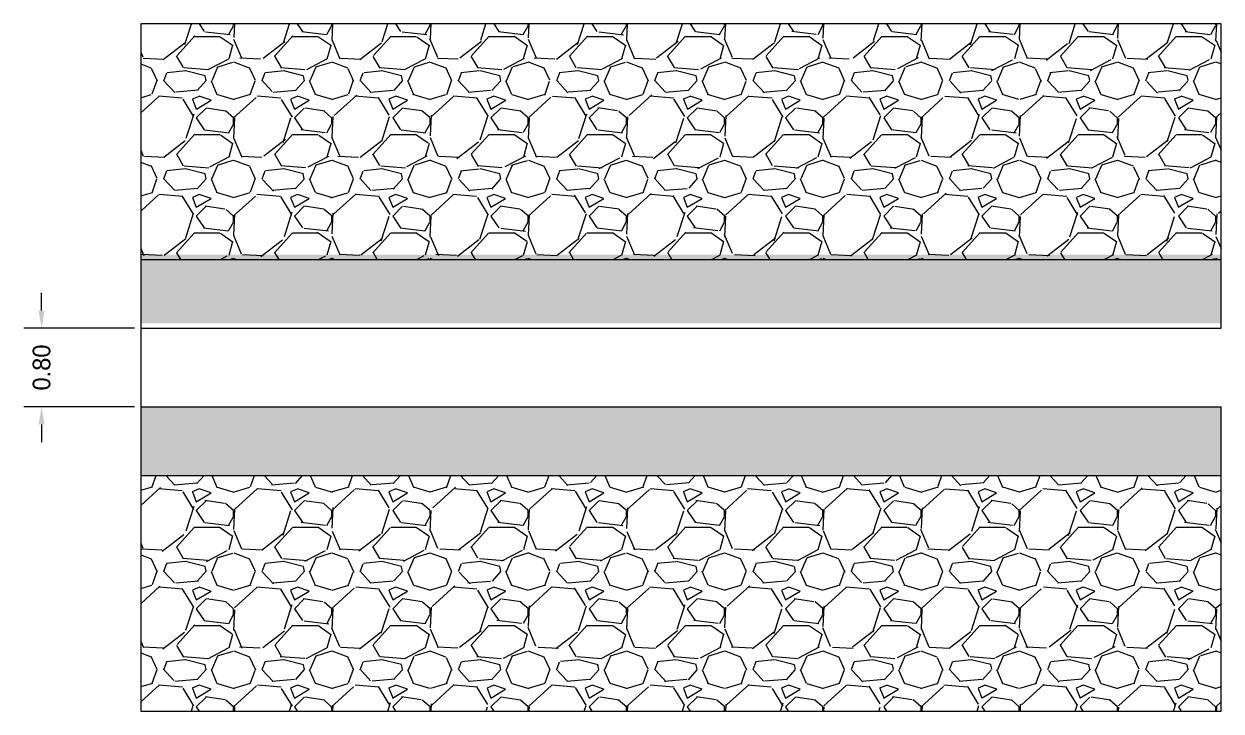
# Model space of a CAD drawing. Extents: x 10599 to 11843, y 9771 to 9967.
# Drawn here: x 10975.87 to 10988.06, y 9934.58 to 9941.58 of the extents above; entities that cross this region are included whole.
import ezdxf

# ---------------------------------------------------------------- set-up
doc = ezdxf.new("R2010")
doc.units = 0
doc.header["$MEASUREMENT"] = 0
doc.layers.add('taller', color=3, linetype='Continuous')
doc.dimstyles.get("Standard").update_dxf_attribs({"dimtxt": 0.18, "dimasz": 0.18, "dimexe": 0.18, "dimexo": 0.0625, "dimgap": 0.09, "dimtad": 0, "dimtih": 1, "dimtoh": 1, "dimdec": 4, "dimzin": 0, "dimdsep": 46, "dimtxsty": 'Standard', "dimcen": 0.09, "dimclrd": 254, "dimclre": 254, "dimadec": 0, "dimazin": 0, "dimtfac": 1, "dimtdec": 4, "dimtofl": 0, "dimtmove": 0, "dimatfit": 3, "dimfxl": 0, "dimtolj": 1, "dimtzin": 0, "dimarcsym": 0})
pattern_1 = [(228.012787504, (0.72, 1), (-8.000000000000062, -9.000000000000004), [0.134536, -13.3190880470737]), (184.969740728, (0.63, 0.9), (11.99999999999998, 1.000000000000035), [0.230868, -22.85592476123]), (132.510447078, (0.4, 0.88), (10.00000000000012, -10.99999999999986), [0.162788, -16.1160325960997]), (267.273689006, (0.01, 0.63), (1.000000000000024, 20.00000000000002), [0.210238, -20.813558041629]), (292.833654178, (0, 0.42), (-4.999999999999988, 12.00000000000003), [0.206155, -20.4093731280883]), (357.273689006, (0.08, 0.23), (-20.00000000000002, 1.000000000000026), [0.210238, -20.813558041629]), (37.6942404667, (0.29, 0.22), (-13, -9.999999999999973), [0.278029, -27.524848548916]), (72.2553283749, (0.51, 0.39), (7.000000000000028, 22), [0.2624879999999999, -25.98632149681339]), (121.429565615, (0.59, 0.64), (-8.00000000000002, 12.99999999999999), [0.21095, -20.88407310972899]), (175.236358309, (0.48, 0.82), (10.99999999999998, -1.000000000000038), [0.240832, -11.8007625787923]), (222.397437798, (0.24, 0.84), (-11.99999999999996, -10.99999999999997), [0.311448, -30.8333750047949]), (138.814074834, (1, 0.62), (-7.000000000000033, 6), [0.106301, -10.5238448127347]), (171.46923439, (0.92, 0.69), (13, -1.999999999999995), [0.202237, -20.021511416157]), (225, (0.72, 0.72), (-1.110223024625157e-16, -0.9999999999999329), [0.141421, -1.2727925623731]), (203.198590514, (0.65, 0.84), (4.999999999999989, 1.999999999999975), [0.076158, -7.5396151058639]), (291.801409486, (0.58, 0.81), (-0.9999999999996839, 3.000000000000103), [0.107703, -5.2774618071345]), (30.9637565321, (0.62, 0.71), (3.000000000000053, 1.99999999999998), [0.174929, -5.656022894845298]), (161.565051177, (0.77, 0.8), (2.000000000000012, -0.9999999999999767), [0.126491, -3.035786660168399]), (16.389540334, (0, 0.81), (9.999999999999966, 3.000000000000044), [0.1772, -17.5428451466694]), (70.3461759419, (0.17, 0.86), (-4.00000000000122, -11.0000000000034), [0.148661, -14.717407747319]), (293.198590514, (0.77, 1), (-1.99999999999997, 4.999999999999991), [0.152315, -7.4634581058639]), (343.610459666, (0.83, 0.86), (-9.999999999999966, 3.000000000000044), [0.1772, -17.54284514666899]), (339.44395478, (0, 0.19), (-5.000000000000036, 2.000000000000024), [0.17088, -8.373123745317498]), (294.775140569, (0.16, 0.13), (-5.000000000000005, 11), [0.143178, -14.174643063276]), (66.8014094864, (0.78, 0), (1.999999999999981, 4.99999999999997), [0.152315, -7.4634581058639]), (17.3540246363, (0.84, 0.14), (-12.99999999999998, -3.999999999999963), [0.167631, -16.59542361424]), (69.44395478040002, (0.29, 0), (-2.000000000000007, -4.999999999999955), [0.08543999999999999, -8.458563745317498]), (101.309932474, (0.72, 0), (-0.9999999999999638, 4.000000000000012), [0.05099, -5.0480295135928]), (165.963756532, (0.71, 0.05), (2.999999999999959, -1.000000000000001), [0.206155, -3.9169506256177]), (186.009005957, (0.51, 0.1), (10.00000000000005, 0.9999999999999831), [0.19105, -18.9139231745428]), (303.690067526, (0.62, 0.62), (-0.9999999999999872, 1.999999999999986), [0.144222, -3.461329275464]), (353.157226587, (0.7, 0.5), (17.00000000000001, -2.000000000000053), [0.251794, -24.9275626240283]), (60.9453959009, (0.95, 0.47), (-3.999999999999976, -6.999999999999977), [0.102956, -10.192674140987]), (90, (1, 0.56), (-0.9999999999999999, 1), [0.06, -0.94]), (120.256437164, (0.49, 0.13), (4.000000000000009, -7.000000000000008), [0.138924, -13.7535199894498]), (48.01278750420001, (0.42, 0.25), (8, 8.999999999999975), [0.269072, -13.1845520470737]), (0, (0.6, 0.45), (1, 1), [0.26, -0.74]), (325.3048464690001, (0.86, 0.45), (10.00000000000014, -6.999999999999825), [0.158114, -15.653274300842]), (254.054604099, (0.99, 0.36), (-1.000000000000038, -4.000000000000004), [0.145602, -7.1345078892805]), (207.645975364, (0.95, 0.22), (-18.99999999999995, -10.00000000000005), [0.237065, -23.4694741822594]), (175.42607874, (0.74, 0.11), (-12.99999999999995, 1.000000000000001), [0.250799, -24.8290734079689])]

# ---------------------------------------------------------------- blocks, each defined once
blk = doc.blocks.new('*D16')
at = {"layer": 'taller', "color": 254, "linetype": 'Continuous', "lineweight": 0, "transparency": 16777216}
for p, q in [((10976.05148223936, 9938.663856574938), (10976.05148223936, 9938.843856574938)), ((10976.99881137791, 9938.483856574938), (10975.87148223936, 9938.483856574938)), ((10976.99881137791, 9937.683856574939), (10975.87148223936, 9937.683856574939)), ((10976.05148223936, 9937.503856574938), (10976.05148223936, 9937.323856574938))]:
    blk.add_line(p, q, dxfattribs=at)
for points in [[(10976.02148223936, 9938.663856574938), (10976.08148223936, 9938.663856574938), (10976.05148223936, 9938.483856574938)], [(10976.02148223936, 9937.503856574938), (10976.08148223936, 9937.503856574938), (10976.05148223936, 9937.683856574939)]]:
    blk.add_solid(points, dxfattribs=at)
at = {"layer": 'taller', "color": 0, "linetype": 'Continuous', "lineweight": 0, "transparency": 16777216, "insert": (10976.05148223936, 9938.08385657494), "char_height": 0.18, "attachment_point": 5, "rotation": 90}
blk.add_mtext('\\A1;0.80', dxfattribs=at)

msp = doc.modelspace()

# ---------------------------------------------------------------- hatches: boundary and pattern name
at = {"layer": 'taller', "linetype": 'Continuous', "lineweight": 0}
h = msp.add_hatch(dxfattribs=at)
h.set_pattern_fill('GRAVEL')
h.set_pattern_definition(pattern_1)
h.paths.add_polyline_path([(10988.06131137791, 9939.183856574939), (10988.06131137791, 9941.583856574938), (10977.06131137791, 9941.583856574938), (10977.06131137791, 9939.183856574939)])
h = msp.add_hatch(dxfattribs=at)
h.set_pattern_fill('AR-CONC', scale=0.05)
h.set_pattern_definition([(49.99999999999999, (0, 0), (0.3586300913003768, -0.03137606749129756), [0.03750000000000001, -0.4125]), (355, (0, 0), (-0.06937566680650001, 0.376096066850006), [0.03, -0.33]), (100.45144446, (0.0298858405, -0.002614672), (0.289254423363556, 0.3447199954843148), [0.03187009599999999, -0.3505710559999999]), (46.18420000000001, (0, 0.1), (0.5336206653357862, -0.08275964039653827), [0.05625, -0.61875]), (96.63563549, (0.0444683725, 0.0931033465), (0.4673309728371142, 0.4870593003872752), [0.04780517100000001, -0.52585688]), (351.1841639899999, (0, 0.1), (0.4673309725273866, 0.4870593001349951), [0.04500000000000001, -0.4950000005]), (21, (0.05, 0.07500000000000001), (0.2984535260592309, -0.2013094453326694), [0.03750000000000001, -0.4125]), (326.0000000000001, (0.05, 0.07500000000000001), (0.1216576659607909, 0.3625750225234265), [0.03, -0.33]), (71.45144474, (0.07487112700000001, 0.058224213), (0.4201111883649856, 0.1612655764031769), [0.03187009500000001, -0.350571056]), (37.50000000000001, (0, 0), (0.006079927658645335, 0.1664469269156558), [0, -0.326, 0, -0.335, 0, -0.33125]), (7.499999999999999, (0, 0), (0.1315347687210743, 0.1972058559411801), [0, -0.191, 0, -0.3185, 0, -0.12625]), (327.5, (-0.1115, 0), (0.2669112180862045, -0.0112774358671899), [0, -0.125, 0, -0.39, 0, -0.5175]), (317.5, (-0.1615, 0), (0.2915930846711931, 0.05005249116615882), [0, -0.1625, 0, -0.259, 0, -0.3675])])
h.paths.add_polyline_path([(10988.06131137791, 9938.533856574937), (10988.06131137791, 9939.233856574938), (10977.06131137791, 9939.233856574938), (10977.06131137791, 9938.533856574937)])
h = msp.add_hatch(dxfattribs=at)
h.set_pattern_fill('AR-CONC', scale=0.05)
h.set_pattern_definition([(49.99999999999999, (-0.01949240215617465, -1.516815150833281), (0.3586300913003768, -0.03137606749129756), [0.03750000000000001, -0.4125]), (355, (-0.01949240215617465, -1.516815150833281), (-0.06937566680650001, 0.376096066850006), [0.03, -0.33]), (100.45144446, (0.01039343834382536, -1.519429822833281), (0.289254423363556, 0.3447199954843148), [0.03187009599999999, -0.3505710559999999]), (46.18420000000001, (-0.01949240215617465, -1.416815150833281), (0.5336206653357862, -0.08275964039653827), [0.05625, -0.61875]), (96.63563548999994, (0.02497597034382534, -1.423711804333281), (0.4673309728371142, 0.4870593003872752), [0.047805171, -0.5258568799999999]), (351.1841639899999, (-0.01949240215617465, -1.416815150833281), (0.4673309725273866, 0.4870593001349951), [0.04500000000000001, -0.4950000005]), (21, (0.03050759784382534, -1.441815150833281), (0.2984535260592309, -0.2013094453326694), [0.03750000000000001, -0.4125]), (326.0000000000001, (0.03050759784382534, -1.441815150833281), (0.1216576659607909, 0.3625750225234265), [0.03, -0.33]), (71.45144474, (0.05537872484382536, -1.458590937833281), (0.4201111883649856, 0.1612655764031769), [0.03187009500000001, -0.350571056]), (37.50000000000001, (-0.01949240215617465, -1.516815150833281), (0.006079927658645335, 0.1664469269156558), [0, -0.326, 0, -0.335, 0, -0.33125]), (7.499999999999999, (-0.01949240215617465, -1.516815150833281), (0.1315347687210743, 0.1972058559411801), [0, -0.191, 0, -0.3185, 0, -0.12625]), (327.5, (-0.1309924021561746, -1.516815150833281), (0.2669112180862045, -0.0112774358671899), [0, -0.125, 0, -0.39, 0, -0.5175]), (317.5, (-0.1809924021561747, -1.516815150833281), (0.2915930846711931, 0.05005249116615882), [0, -0.1625, 0, -0.259, 0, -0.3675])])
h.paths.add_polyline_path([(10988.06131137791, 9937.683856574939), (10977.06131137791, 9937.683856574939), (10977.06131137791, 9936.983856574938), (10988.06131137791, 9936.983856574938)])
at = {"layer": 'taller', "linetype": 'Continuous', "lineweight": 0, "transparency": 33554687}
h = msp.add_hatch(dxfattribs=at)
h.set_pattern_fill('GRAVEL')
h.set_pattern_definition(pattern_1)
h.paths.add_polyline_path([(10977.06131137791, 9936.983856574938), (10977.06131137791, 9934.583856574938), (10988.06131137791, 9934.583856574938), (10988.06131137791, 9936.983856574938)])

# ---------------------------------------------------------------- linework, layer by layer
at = {"layer": 'taller', "color": 7, "linetype": 'Continuous', "lineweight": 0, "flags": 128}
for points, elevation in [([(10988.06131137791, 9938.533856574937), (10988.06131137791, 9941.583856574938), (10977.06131137791, 9941.583856574938), (10977.06131137791, 9938.483856574938)], -389.7881080539615), ([(10988.06131137791, 9938.483856574938), (10988.06131137791, 9941.583856574938), (10977.06131137791, 9941.583856574938), (10977.06131137791, 9938.483856574938)], -388.1881080539615), ([(10977.06131137791, 9939.183856574939), (10988.06131137791, 9939.183856574939)], -389.7881080539615), ([(10977.06131137791, 9939.183856574939), (10988.06131137791, 9939.183856574939)], -388.1881080539615), ([(10977.06131137791, 9938.483856574938), (10988.06131137791, 9938.483856574938)], -389.7881080539615), ([(10977.06131137791, 9938.483856574938), (10988.06131137791, 9938.483856574938)], -388.1881080539615), ([(10977.06131137791, 9937.683856574939), (10977.06131137791, 9934.583856574938), (10988.06131137791, 9934.583856574938), (10988.06131137791, 9937.683856574939)], -388.1881080539615), ([(10977.06131137791, 9937.63385657494), (10977.06131137791, 9934.583856574938), (10988.06131137791, 9934.583856574938), (10988.06131137791, 9937.683856574939)], -389.7881080539615), ([(10977.06131137791, 9937.683856574939), (10988.06131137791, 9937.683856574939)], -388.1881080539615), ([(10977.06131137791, 9937.683856574939), (10988.06131137791, 9937.683856574939)], -389.7881080539615), ([(10977.06131137791, 9936.983856574938), (10988.06131137791, 9936.983856574938)], -389.7881080539615), ([(10977.06131137791, 9936.983856574938), (10988.06131137791, 9936.983856574938)], -388.1881080539615)]:
    msp.add_lwpolyline(points, dxfattribs=dict(at, elevation=elevation))
at = {"layer": 'taller', "color": 7, "linetype": 'Continuous', "lineweight": 0}
for points in [[(10977.06131137791, 9941.583856574938, -388.1881080539615), (10977.06131137791, 9941.583856574938, -389.7881080539615)], [(10988.06131137791, 9941.583856574938, -388.1881080539615), (10988.06131137791, 9941.583856574938, -389.7881080539615)], [(10977.06131137791, 9939.183856574939, -388.1881080539615), (10977.06131137791, 9939.183856574939, -389.7881080539615)], [(10988.06131137791, 9939.183856574939, -388.1881080539615), (10988.06131137791, 9939.183856574939, -389.7881080539615)], [(10977.06131137791, 9938.483856574938, -388.1881080539615), (10977.06131137791, 9938.483856574938, -389.7881080539615)], [(10977.06131137791, 9938.483856574938, -389.7881080539615), (10977.06131137791, 9937.63385657494, -389.7881080539615)], [(10988.06131137791, 9938.483856574938, -388.1881080539615), (10988.06131137791, 9938.483856574938, -389.7881080539615)], [(10977.06131137791, 9937.683856574939, -388.1881080539615), (10977.06131137791, 9937.683856574939, -389.7881080539615)], [(10988.06131137791, 9937.683856574939, -388.1881080539615), (10988.06131137791, 9937.683856574939, -389.7881080539615)], [(10977.06131137791, 9936.983856574938, -388.1881080539615), (10977.06131137791, 9936.983856574938, -389.7881080539615)], [(10988.06131137791, 9936.983856574938, -388.1881080539615), (10988.06131137791, 9936.983856574938, -389.7881080539615)], [(10977.06131137791, 9934.583856574938, -388.1881080539615), (10977.06131137791, 9934.583856574938, -389.7881080539615)], [(10988.06131137791, 9934.583856574938, -388.1881080539615), (10988.06131137791, 9934.583856574938, -389.7881080539615)]]:
    msp.add_polyline3d(points, dxfattribs=at)

# ---------------------------------------------------------------- dimensions: what is measured, and where the dimension line sits
dim = msp.add_aligned_dim(p1=(10977.06131137791, 9938.483856574938, -388.1881080539615), p2=(10977.06131137791, 9937.683856574939, -388.1881080539615), distance=-1.0098291385511402, dimstyle='Standard', override={"dimtih": 0, "dimtoh": 0, "dimdec": 2, "dimdsep": 0, "dimaunit": 1, "dimadec": 3, "dimtdec": 2, "dimlwd": 0, "dimlwe": 0}, dxfattribs=at)
dim.commit()
dim.dimension.update_dxf_attribs({"geometry": '*D16', "text_midpoint": (10976.05148223936, 9938.08385657494, 24.81189194603849)})

doc.saveas('drawing.dxf')
